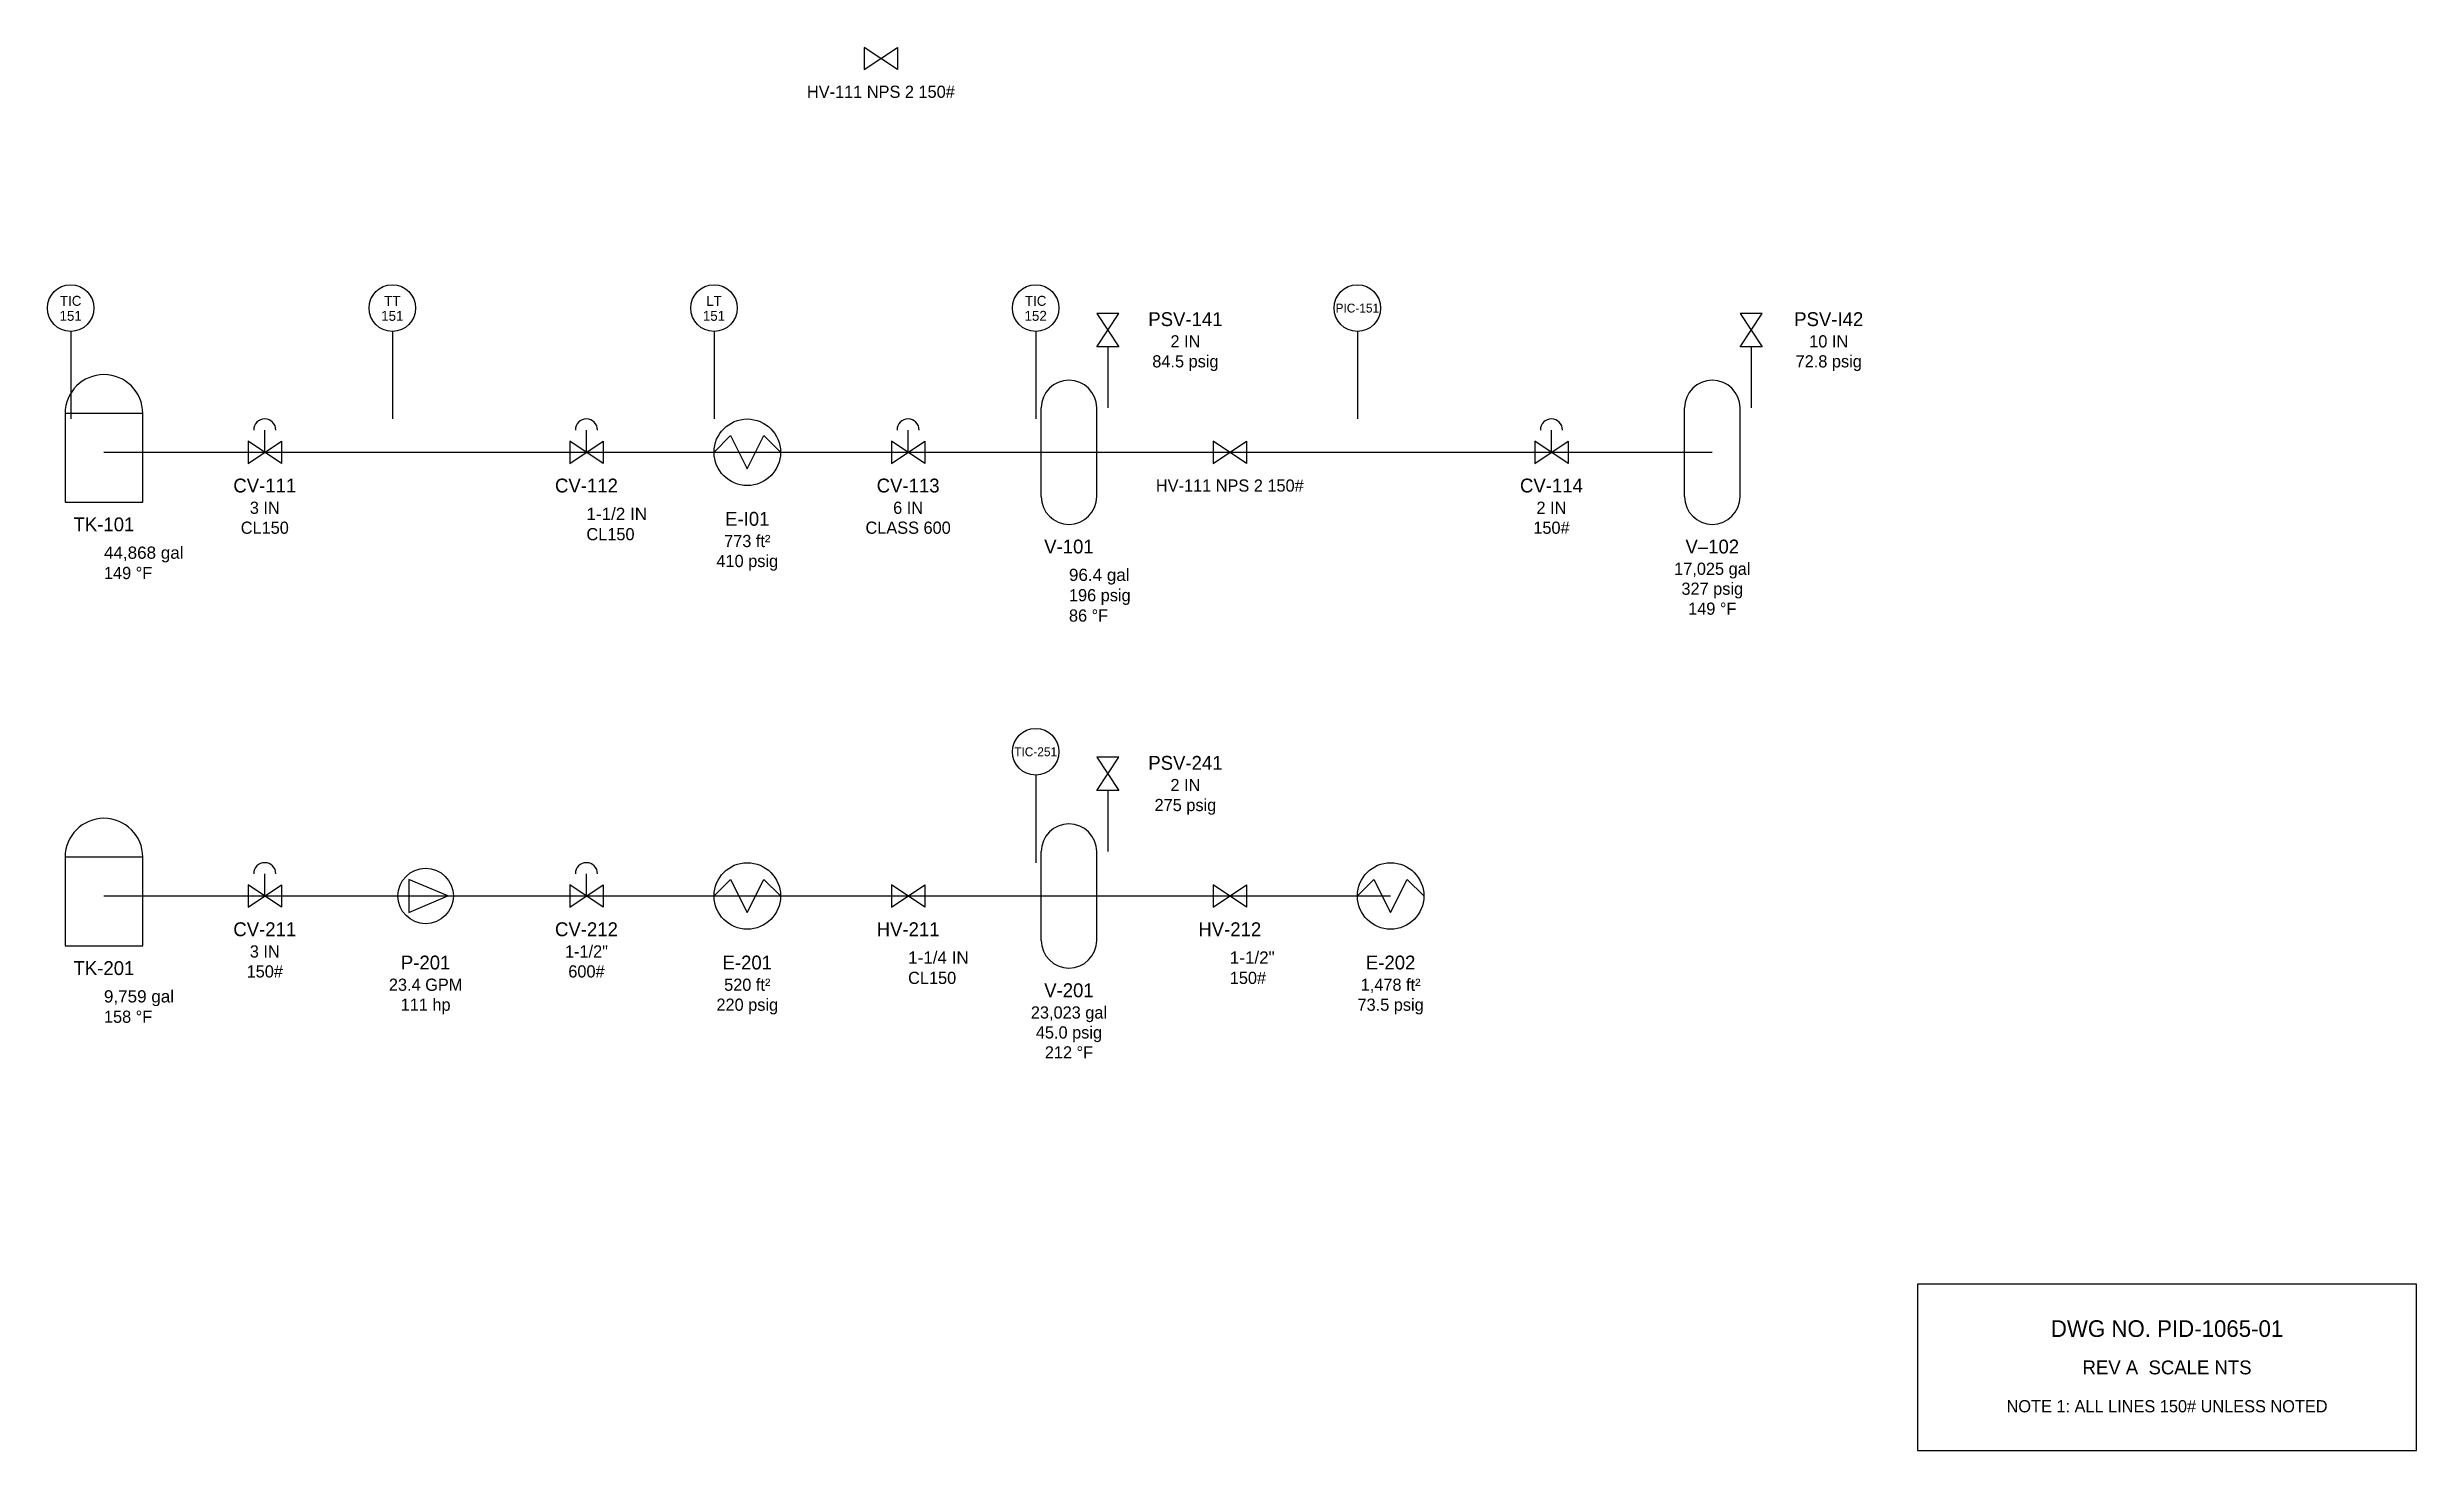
# Model space of a CAD drawing. Header units: metres. Extents: x 20 to 447, y 10 to 263.
import ezdxf
from ezdxf.enums import TextEntityAlignment as Align

# ---------------------------------------------------------------- set-up
doc = ezdxf.new("R2010")
doc.units = ezdxf.units.M

# ---------------------------------------------------------------- blocks, each defined once
blk = doc.blocks.new('SYM_TANK')
blk.add_lwpolyline([(-7, -9), (7, -9), (7, 7), (-7, 7)], close=True)
blk.add_arc((0, 7), 7, 0, 180)
blk = doc.blocks.new('SYM_CV')
blk.add_line((0, 0), (0, 4))
blk.add_lwpolyline([(-3, -2), (3, 2), (3, -2), (-3, 2)], close=True)
blk.add_arc((0, 4), 2, 0, 180)
blk = doc.blocks.new('SYM_INST')
blk.add_line((0, -4.2), (0, -20))
blk.add_circle((0, 0), 4.2)
blk = doc.blocks.new('SYM_HX')
blk.add_lwpolyline([(-6, 0), (-3, 3), (0, -3), (3, 3), (6, 0)])
blk.add_circle((0, 0), 6)
blk = doc.blocks.new('SYM_VESSEL')
for points in [[(-5, -8), (-5, 8)], [(5, -8), (5, 8)]]:
    blk.add_lwpolyline(points)
for centre, start, end in [((0, 8), 0, 180), ((0, -8), 180, 360)]:
    blk.add_arc(centre, 5, start, end)
blk = doc.blocks.new('SYM_HV')
blk.add_lwpolyline([(-3, -2), (3, 2), (3, -2), (-3, 2)], close=True)
blk = doc.blocks.new('SYM_PSV')
blk.add_line((0, -3), (0, -14))
blk.add_lwpolyline([(-2, -3), (2, 3), (-2, 3), (2, -3)], close=True)
blk = doc.blocks.new('SYM_PUMP')
blk.add_lwpolyline([(-3, -3), (4, 0), (-3, 3)], close=True)
blk.add_circle((0, 0), 5)

msp = doc.modelspace()

# ---------------------------------------------------------------- linework, layer by layer
for p, q in [((30, 190), (320, 190)), ((30, 110), (262, 110))]:
    msp.add_line(p, q)
msp.add_lwpolyline([(357, 10), (447, 10), (447, 40), (357, 40)], close=True)

# ---------------------------------------------------------------- block references
for name, p in [('SYM_HV', (170.09, 261)), ('SYM_INST', (24, 216)), ('SYM_INST', (82, 216)), ('SYM_INST', (140, 216)), ('SYM_INST', (198, 216)), ('SYM_PSV', (327, 212)), ('SYM_TANK', (30, 190)), ('SYM_VESSEL', (204, 190)), ('SYM_VESSEL', (320, 190)), ('SYM_CV', (59, 190)), ('SYM_CV', (117, 190)), ('SYM_HX', (146, 190)), ('SYM_CV', (175, 190)), ('SYM_CV', (291, 190)), ('SYM_HV', (233, 190)), ('SYM_PSV', (211, 132)), ('SYM_TANK', (30, 110)), ('SYM_VESSEL', (204, 110)), ('SYM_CV', (59, 110)), ('SYM_CV', (117, 110)), ('SYM_HX', (146, 110)), ('SYM_HX', (262, 110)), ('SYM_PUMP', (88, 110)), ('SYM_HV', (175, 110)), ('SYM_HV', (233, 110))]:
    msp.add_blockref(name, p)
ref = msp.add_blockref('SYM_INST', (256, 216))
ref.add_attrib('TAG', 'PIC-151', dxfattribs={"height": 1.6}).set_placement((256, 216), align=Align.MIDDLE_CENTER)
ref = msp.add_blockref('SYM_PSV', (211, 212))
ref.add_attrib('TAG', 'PSV-141', dxfattribs={"height": 2.5}).set_placement((225, 214), align=Align.MIDDLE_CENTER)
ref.add_attrib('SIZE', '2 IN', dxfattribs={"height": 2.2}).set_placement((225, 210), align=Align.MIDDLE_CENTER)
ref.add_attrib('PRESSURE', '84.5 psig', dxfattribs={"height": 2.2}).set_placement((225, 206.4), align=Align.MIDDLE_CENTER)
ref = msp.add_blockref('SYM_INST', (198, 136))
ref.add_attrib('TAG', 'TIC-251', dxfattribs={"height": 1.6}).set_placement((198, 136), align=Align.MIDDLE_CENTER)

# ---------------------------------------------------------------- texts
for s, height, p in [('HV-111 NPS 2 150#', 2.2, (170.09, 255)), ('TIC', 1.8, (24, 217.3)), ('TT', 1.8, (82, 217.3)), ('LT', 1.8, (140, 217.3)), ('TIC', 1.8, (198, 217.3)), ('151', 1.8, (24, 214.6)), ('151', 1.8, (82, 214.6)), ('151', 1.8, (140, 214.6)), ('152', 1.8, (198, 214.6)), ('PSV-I42', 2.5, (341, 214)), ('10 IN', 2.2, (341, 210)), ('72.8 psig', 2.2, (341, 206.4)), ('CV-111', 2.5, (59, 184)), ('CV-112', 2.5, (117, 184)), ('CV-113', 2.5, (175, 184)), ('HV-111 NPS 2 150#', 2.2, (233, 184)), ('CV-114', 2.5, (291, 184)), ('3 IN', 2.2, (59, 180)), ('6 IN', 2.2, (175, 180)), ('2 IN', 2.2, (291, 180)), ('TK-101', 2.5, (30, 177)), ('CL150', 2.2, (59, 176.4)), ('773 ft²', 2.2, (146, 174)), ('E-I01', 2.5, (146, 178)), ('CLASS 600', 2.2, (175, 176.4)), ('150#', 2.2, (291, 176.4)), ('410 psig', 2.2, (146, 170.4)), ('V-101', 2.5, (204, 173)), ('V–102', 2.5, (320, 173)), ('17,025 gal', 2.2, (320, 169)), ('327 psig', 2.2, (320, 165.4)), ('149 °F', 2.2, (320, 161.8)), ('PSV-241', 2.5, (225, 134)), ('2 IN', 2.2, (225, 130)), ('275 psig', 2.2, (225, 126.4)), ('CV-211', 2.5, (59, 104)), ('CV-212', 2.5, (117, 104)), ('HV-211', 2.5, (175, 104)), ('HV-212', 2.5, (233, 104)), ('TK-201', 2.5, (30, 97)), ('3 IN', 2.2, (59, 100)), ('P-201', 2.5, (88, 98)), ('1-1/2"', 2.2, (117, 100)), ('E-201', 2.5, (146, 98)), ('E-202', 2.5, (262, 98)), ('150#', 2.2, (59, 96.4)), ('23.4 GPM', 2.2, (88, 94)), ('600#', 2.2, (117, 96.4)), ('520 ft²', 2.2, (146, 94)), ('V-201', 2.5, (204, 93)), ('1,478 ft²', 2.2, (262, 94)), ('111 hp', 2.2, (88, 90.4)), ('220 psig', 2.2, (146, 90.4)), ('23,023 gal', 2.2, (204, 89)), ('73.5 psig', 2.2, (262, 90.4)), ('45.0 psig', 2.2, (204, 85.4)), ('212 °F', 2.2, (204, 81.8)), ('DWG NO. PID-1065-01', 3, (402, 32)), ('REV A  SCALE NTS', 2.5, (402, 25)), ('NOTE 1: ALL LINES 150# UNLESS NOTED', 2.2, (402, 18))]:
    msp.add_text(s, height=height).set_placement(p, align=Align.MIDDLE_CENTER)
at = {"char_height": 2.2, "attachment_point": 1}
for s, insert in [('{\\fArial|b0|i0;1-1/2 IN}\\PCL150', (117, 180)), ('{\\fArial|b0|i0;44,868 gal}\\P149 °F', (30, 173)), ('{\\fArial|b0|i0;96.4 gal}\\P196 psig\\P86 °F', (204, 169)), ('{\\fArial|b0|i0;1-1/4 IN}\\PCL150', (175, 100)), ('{\\fArial|b0|i0;1-1/2"}\\P150#', (233, 100)), ('{\\fArial|b0|i0;9,759 gal}\\P158 °F', (30, 93))]:
    msp.add_mtext(s, dxfattribs=dict(at, insert=insert))

doc.saveas('drawing.dxf')
